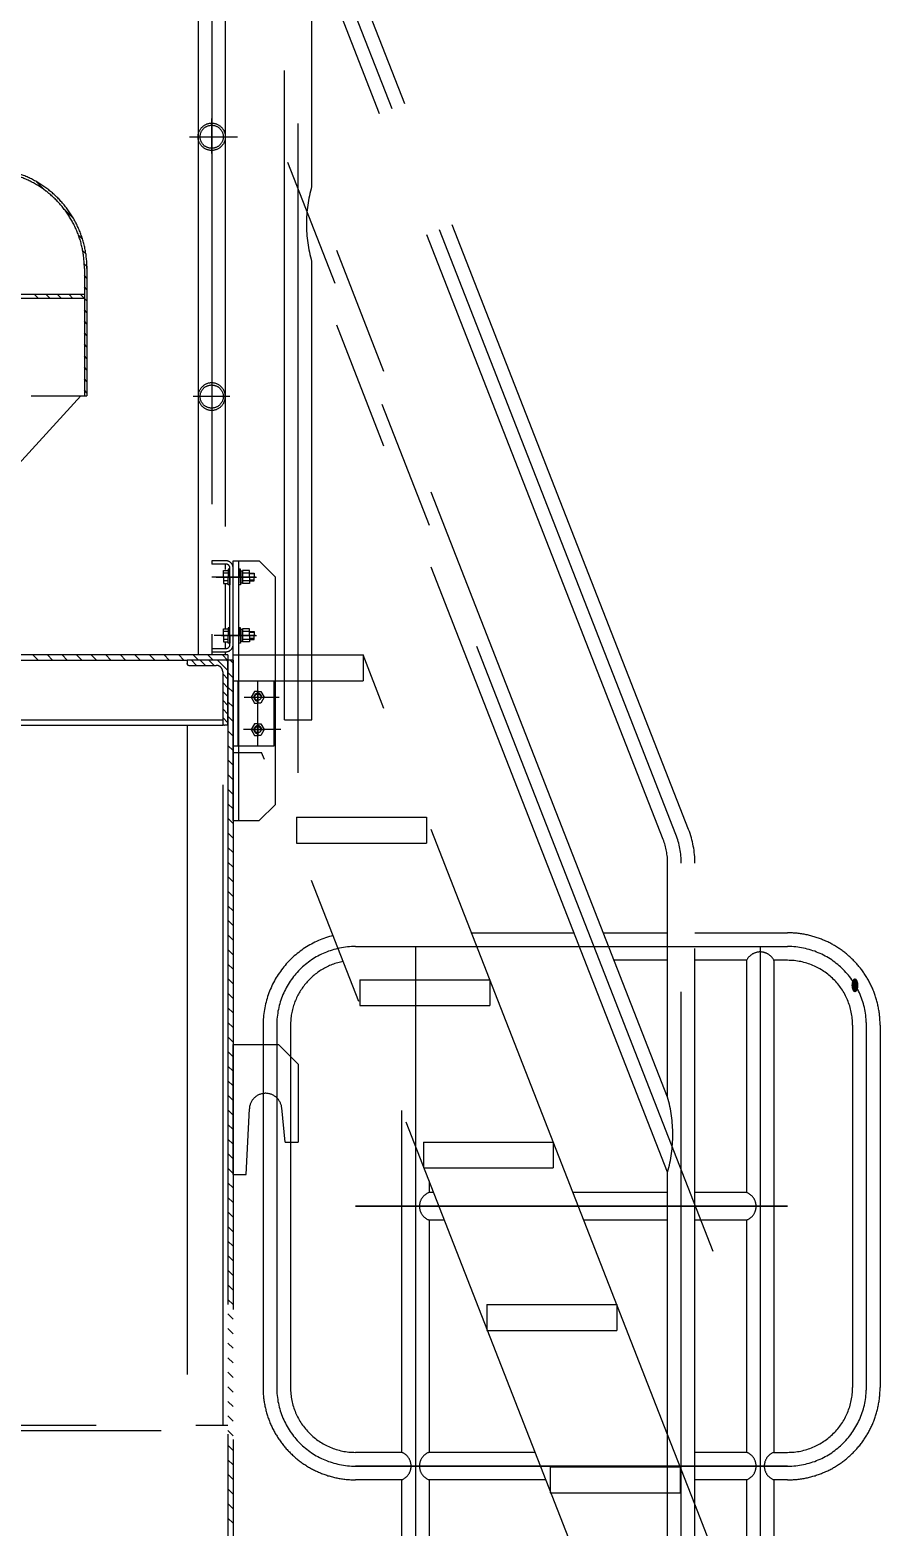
# Model space of a CAD drawing. Header units: millimetres. Extents: x 0 to 21000, y -574 to 14850.
# Drawn here: x 5654 to 6963, y 9260 to 11565 of the extents above; entities that cross this region are included whole.
import ezdxf
from ezdxf.enums import TextEntityAlignment as Align

# ---------------------------------------------------------------- set-up
doc = ezdxf.new("R2010")
doc.units = ezdxf.units.MM
doc.header["$LTSCALE"] = 500
doc.linetypes.add('F', pattern=[0.75, 0.5, -0.25])
doc.linetypes.add('K', pattern=[2.5, 1.25, -0.25, 0.25, -0.25, 0.25, -0.25])
doc.layers.add('04', color=2, linetype='F')
doc.layers.add('07', color=6, linetype='K')
doc.styles.get("Standard").update_dxf_attribs({"font": 'isocp', "width": 0.707, "bigfont": 'intecad.shx'})

# ---------------------------------------------------------------- blocks, each defined once
blk = doc.blocks.new('H')
at = {"layer": '07', "color": 6, "linetype": 'K', "ltscale": 1.6}
for p, q in [((12855.5, 26083.9), (12855.5, 27510.8)), ((12722.5, 27497.7), (12722.5, 26265.5)), ((12834.5, 26165.5), (12834.5, 27481.5)), ((13456.7, 25996.6), (12876.5, 27481.5)), ((12701.5, 27463.5), (12701.5, 27063.5)), ((12743.5, 27463.5), (12743.5, 26410.5)), ((13437.2, 25989), (12864.8, 27453.7)), ((12876.5, 26987), (12876.5, 27366.1)), ((13417.6, 25981.3), (12876.5, 27366.1)), ((12722.5, 27037.9), (12722.5, 27091.7)), ((12688.5, 27063.5), (12762.3, 27063.5)), ((12701.5, 27063.5), (12701.5, 26663.5)), ((13494.7, 25347.1), (12824.6, 27062)), ((12467.2, 26980), (12453, 26994.2)), ((13424.5, 25584.6), (12876.5, 26987)), ((12510.1, 26937.1), (12495.9, 26951.3)), ((12523.6, 26905.9), (12517.3, 26912.2)), ((12528.8, 26883), (12524, 26887.9)), ((12530.4, 26863.7), (12526.3, 26867.9)), ((12526.5, 26860.5), (12526.5, 26664.5)), ((12530.5, 26864.5), (12530.5, 26664.5)), ((12876.5, 26165.5), (12876.5, 26871.6)), ((13424.5, 25469.2), (12876.5, 26871.6)), ((12530.5, 26846), (12526.5, 26850)), ((12526.5, 26820.5), (12126.5, 26820.5)), ((12526.5, 26814.5), (12126.5, 26814.5)), ((12455.9, 26814.5), (12449.9, 26820.5)), ((12473.6, 26814.5), (12467.6, 26820.5)), ((12491.2, 26814.5), (12485.2, 26820.5)), ((12508.9, 26814.5), (12502.9, 26820.5)), ((12526.5, 26814.7), (12520.6, 26820.5)), ((12530.5, 26828.3), (12526.5, 26832.3)), ((12530.5, 26810.7), (12526.5, 26814.7)), ((12530.5, 26793), (12526.5, 26797)), ((12530.5, 26775.3), (12526.5, 26779.3)), ((12530.5, 26757.6), (12526.5, 26761.6)), ((12530.5, 26739.9), (12526.5, 26743.9)), ((12530.5, 26722.3), (12526.5, 26726.3)), ((12530.5, 26704.6), (12526.5, 26708.6)), ((12530.5, 26686.9), (12526.5, 26690.9)), ((10444.5, 26664.5), (12526.5, 26664.5)), ((12521, 26664.5), (12364.3, 26492.8)), ((12530.5, 26669.2), (12526.5, 26673.2)), ((12526.5, 26664.5), (12530.5, 26664.5)), ((12750.7, 26663.5), (12693.9, 26663.5)), ((12701.5, 26663.5), (12701.5, 26265.5)), ((12744.5, 26410.5), (12722.5, 26410.5)), ((12722.5, 26410.5), (12722.5, 26405.5)), ((12744.5, 26405.5), (12722.5, 26405.5)), ((12743.5, 26405.5), (12743.5, 26397.2)), ((12750.5, 26281.5), (12750.5, 26399.5)), ((12755.5, 26010.5), (12755.5, 26410.5)), ((12755.5, 26410.5), (12795.5, 26410.5)), ((12755.5, 26281.5), (12755.5, 26399.5)), ((12764.5, 26010.5), (12764.5, 26410.5)), ((12795.5, 26410.5), (12820.5, 26385.5)), ((12788.9, 26385.5), (12722.5, 26385.5)), ((12729.5, 26385.5), (12750.1, 26385.5)), ((12737.4, 26385.5), (12791.5, 26385.5)), ((12740.5, 26385.5), (12740.5, 26395.6)), ((12740.5, 26395.6), (12748, 26395.6)), ((12748, 26391.5), (12740.5, 26391.5)), ((12740.5, 26385.5), (12740.5, 26375.5)), ((12748, 26379.5), (12740.5, 26379.5)), ((12740.5, 26375.5), (12748, 26375.5)), ((12790, 26385.5), (12746.2, 26385.5)), ((12752.5, 26385.5), (12746.2, 26385.5)), ((12748, 26397.5), (12748, 26385.5)), ((12750.5, 26397.5), (12748, 26397.5)), ((12748, 26395.6), (12748, 26385.5)), ((12748, 26373.5), (12748, 26385.5)), ((12748, 26375.5), (12748, 26385.5)), ((12750.5, 26385.5), (12750.5, 26397.5)), ((12750.5, 26385.5), (12750.5, 26373.5)), ((12769, 26385.5), (12762.7, 26385.5)), ((12764.5, 26397.5), (12764.5, 26385.5)), ((12767, 26397.5), (12764.5, 26397.5)), ((12764.5, 26373.5), (12764.5, 26385.5)), ((12772.2, 26385.5), (12764.9, 26385.5)), ((12767, 26385.5), (12767, 26397.5)), ((12767, 26394.7), (12767, 26385.5)), ((12770.1, 26394.7), (12767, 26394.7)), ((12767, 26385.5), (12767, 26373.5)), ((12767, 26376.3), (12767, 26385.5)), ((12770.1, 26376.3), (12767, 26376.3)), ((12781.9, 26385.5), (12769, 26385.5)), ((12770.1, 26395.6), (12770.1, 26385.5)), ((12780.9, 26395.6), (12770.1, 26395.6)), ((12770.1, 26385.5), (12770.1, 26394.7)), ((12780.9, 26391.5), (12770.1, 26391.5)), ((12770.1, 26385.5), (12770.1, 26376.3)), ((12770.1, 26375.5), (12770.1, 26385.5)), ((12780.9, 26379.5), (12770.1, 26379.5)), ((12780.9, 26375.5), (12770.1, 26375.5)), ((12780.9, 26385.5), (12780.9, 26395.6)), ((12780.9, 26391.5), (12788, 26391.5)), ((12788, 26390.3), (12780.9, 26390.3)), ((12780.9, 26385.5), (12780.9, 26375.5)), ((12788, 26380.7), (12780.9, 26380.7)), ((12780.9, 26379.5), (12788, 26379.5)), ((12788, 26391.5), (12788, 26385.5)), ((12788, 26379.5), (12788, 26385.5)), ((12820.5, 26035.5), (12820.5, 26385.5)), ((12743.5, 26373.9), (12743.5, 26305.6)), ((12750.5, 26373.5), (12748, 26373.5)), ((12767, 26373.5), (12764.5, 26373.5)), ((12740.5, 26295.5), (12740.5, 26305.6)), ((12740.5, 26305.6), (12748, 26305.6)), ((12748, 26307.5), (12748, 26295.5)), ((12750.5, 26307.5), (12748, 26307.5)), ((12748, 26305.6), (12748, 26295.5)), ((12750.5, 26295.5), (12750.5, 26307.5)), ((12764.5, 26307.5), (12764.5, 26295.5)), ((12767, 26307.5), (12764.5, 26307.5)), ((12767, 26295.5), (12767, 26307.5)), ((12770.1, 26305.6), (12770.1, 26295.5)), ((12780.9, 26305.6), (12770.1, 26305.6)), ((12780.9, 26295.5), (12780.9, 26305.6)), ((12788.9, 26295.5), (12726.2, 26295.5)), ((12737.4, 26295.5), (12791.5, 26295.5)), ((12748, 26301.5), (12740.5, 26301.5)), ((12740.5, 26295.5), (12740.5, 26285.5)), ((12748, 26289.5), (12740.5, 26289.5)), ((12740.5, 26285.5), (12748, 26285.5)), ((12743.5, 26285.5), (12743.5, 26275.5)), ((12790, 26295.5), (12746.2, 26295.5)), ((12752.5, 26295.5), (12746.2, 26295.5)), ((12748, 26283.5), (12748, 26295.5)), ((12748, 26285.5), (12748, 26295.5)), ((12750.5, 26283.5), (12748, 26283.5)), ((12750.5, 26295.5), (12750.5, 26283.5)), ((12769, 26295.5), (12762.7, 26295.5)), ((12764.5, 26283.5), (12764.5, 26295.5)), ((12767, 26283.5), (12764.5, 26283.5)), ((12772.2, 26295.5), (12764.9, 26295.5)), ((12767, 26304.7), (12767, 26295.5)), ((12770.1, 26304.7), (12767, 26304.7)), ((12767, 26295.5), (12767, 26283.5)), ((12767, 26286.3), (12767, 26295.5)), ((12770.1, 26286.3), (12767, 26286.3)), ((12781.9, 26295.5), (12769, 26295.5)), ((12770.1, 26295.5), (12770.1, 26304.7)), ((12780.9, 26301.5), (12770.1, 26301.5)), ((12770.1, 26295.5), (12770.1, 26286.3)), ((12770.1, 26285.5), (12770.1, 26295.5)), ((12780.9, 26289.5), (12770.1, 26289.5)), ((12780.9, 26285.5), (12770.1, 26285.5)), ((12780.9, 26301.5), (12788, 26301.5)), ((12788, 26300.3), (12780.9, 26300.3)), ((12780.9, 26295.5), (12780.9, 26285.5)), ((12788, 26290.7), (12780.9, 26290.7)), ((12780.9, 26289.5), (12788, 26289.5)), ((12788, 26301.5), (12788, 26295.5)), ((12788, 26289.5), (12788, 26295.5)), ((12747.5, 26265.5), (11544.5, 26265.5)), ((12455.2, 26257.5), (12447.2, 26265.5)), ((12477.6, 26257.5), (12469.6, 26265.5)), ((12500.1, 26257.5), (12492.1, 26265.5)), ((12522.5, 26257.5), (12514.5, 26265.5)), ((12545, 26257.5), (12537, 26265.5)), ((12567.4, 26257.5), (12559.4, 26265.5)), ((12589.9, 26257.5), (12581.9, 26265.5)), ((12612.3, 26257.5), (12604.3, 26265.5)), ((12634.8, 26257.5), (12626.8, 26265.5)), ((12657.2, 26257.5), (12649.2, 26265.5)), ((12679.7, 26257.5), (12671.7, 26265.5)), ((12702.1, 26257.5), (12694.1, 26265.5)), ((12743.5, 26265.5), (12701.5, 26265.5)), ((12724.6, 26257.5), (12716.6, 26265.5)), ((12722.5, 26275.5), (12744.5, 26275.5)), ((12722.5, 26275.5), (12722.5, 26270.5)), ((12722.5, 26270.5), (12744.5, 26270.5)), ((12747, 26257.5), (12739, 26265.5)), ((12743.5, 26270.5), (12743.5, 26265.5)), ((12747.5, 26265.5), (12747.5, 24033.5)), ((12755.5, 26265.5), (12834.5, 26265.5)), ((12755.5, 26115.5), (12755.5, 26265.5)), ((12834.5, 26265.5), (12876.5, 26265.5)), ((12876.5, 26265.5), (12955.5, 26265.5)), ((13424.5, 25065.3), (12955.5, 26265.5)), ((12955.5, 26265.5), (12955.5, 26225.5)), ((10015.5, 26257.5), (12684.5, 26257.5)), ((12684.5, 26257.5), (12684.5, 26252.2)), ((12755.5, 26257.5), (12684.5, 26257.5)), ((12687.1, 26249.5), (12729.5, 26249.5)), ((12699.3, 26249.5), (12691.3, 26257.5)), ((12712.8, 26249.5), (12704.8, 26257.5)), ((12726.3, 26249.5), (12718.3, 26257.5)), ((12747.5, 26241.8), (12731.7, 26257.5)), ((12739.5, 26239.5), (12739.5, 26160.2)), ((12747.5, 26228.3), (12739.5, 26236.3)), ((12747.5, 26255.3), (12745.2, 26257.5)), ((12747.5, 26157.5), (12747.5, 26257.5)), ((12755.5, 26230.5), (12747.5, 26238.5)), ((12755.5, 26253), (12750.9, 26257.5)), ((12755.5, 26257.5), (12755.5, 24045.5)), ((12747.5, 26214.9), (12739.5, 26222.9)), ((12755.5, 26208.1), (12747.5, 26216.1)), ((12755.5, 26225.5), (12818.5, 26225.5)), ((12755.5, 26125.5), (12755.5, 26225.5)), ((12756.4, 26225.5), (12955.5, 26225.5)), ((12763.5, 26125.5), (12763.5, 26225.5)), ((12793.5, 26125.5), (12793.5, 26225.5)), ((12818.5, 26125.5), (12818.5, 26225.5)), ((12747.5, 26201.4), (12739.5, 26209.4)), ((12747.5, 26187.9), (12739.5, 26195.9)), ((12755.5, 26185.6), (12747.5, 26193.6)), ((12772.7, 26200.5), (12826.3, 26200.5)), ((12782.9, 26200.5), (12804, 26200.5)), ((12788.6, 26209.5), (12783.5, 26200.5)), ((12783.5, 26200.5), (12788.6, 26191.5)), ((12793.5, 26209.5), (12788.6, 26209.5)), ((12788.6, 26191.5), (12793.5, 26191.5)), ((12793.5, 26210.1), (12793.5, 26190.7)), ((12793.5, 26209.5), (12798.3, 26209.5)), ((12798.3, 26191.5), (12793.5, 26191.5)), ((12798.3, 26209.5), (12803.5, 26200.5)), ((12803.5, 26200.5), (12798.3, 26191.5)), ((12747.5, 26174.5), (12739.5, 26182.5)), ((12747.5, 26161), (12739.5, 26169)), ((12755.5, 26163.2), (12747.5, 26171.2)), ((12206.5, 26165.5), (12739.5, 26165.5)), ((12206.5, 26157.5), (12739.5, 26157.5)), ((12684.5, 26157.5), (12684.5, 25079.5)), ((12747.5, 26157.5), (12742.1, 26157.5)), ((12755.5, 26140.7), (12747.5, 26148.7)), ((12829.1, 26150.5), (12771.7, 26150.5)), ((12782.9, 26150.5), (12804, 26150.5)), ((12788.6, 26159.5), (12783.5, 26150.5)), ((12783.5, 26150.5), (12788.6, 26141.5)), ((12793.5, 26159.5), (12788.6, 26159.5)), ((12793.5, 26160.1), (12793.5, 26140.7)), ((12793.5, 26159.5), (12798.3, 26159.5)), ((12798.3, 26159.5), (12803.5, 26150.5)), ((12803.5, 26150.5), (12798.3, 26141.5)), ((12834.5, 26165.5), (12876.5, 26165.5)), ((12755.5, 26118.3), (12747.5, 26126.3)), ((12755.5, 26125.5), (12818.5, 26125.5)), ((12788.6, 26141.5), (12793.5, 26141.5)), ((12798.3, 26141.5), (12793.5, 26141.5)), ((12755.5, 26095.8), (12747.5, 26103.8)), ((12755.5, 26115.5), (12799.4, 26115.5)), ((13385.9, 24614.4), (12799.4, 26115.5)), ((12755.5, 26073.4), (12747.5, 26081.4)), ((12739.5, 26065.5), (12739.5, 25079.5)), ((12755.5, 26050.9), (12747.5, 26058.9)), ((12755.5, 26028.5), (12747.5, 26036.5)), ((12795.5, 26010.5), (12820.5, 26035.5)), ((12755.5, 26006), (12747.5, 26014)), ((12755.5, 26010.5), (12795.5, 26010.5)), ((12853.2, 26015.5), (13053.2, 26015.5)), ((12853.2, 26015.5), (12853.2, 25975.5)), ((13053.2, 26015.5), (13053.2, 25975.5)), ((12755.5, 25983.6), (12747.5, 25991.6)), ((12755.5, 25961.1), (12747.5, 25969.1)), ((12853.2, 25975.5), (13053.2, 25975.5)), ((12755.5, 25938.7), (12747.5, 25946.7)), ((13424.5, 25584.6), (13424.5, 25944.9)), ((13445.5, 24747), (13445.5, 25944.9)), ((13466.5, 24813.5), (13466.5, 25944.9)), ((12755.5, 25916.2), (12747.5, 25924.2)), ((12755.5, 25893.8), (12747.5, 25901.8)), ((12755.5, 25871.3), (12747.5, 25879.3)), ((12755.5, 25848.9), (12747.5, 25856.9)), ((12755.5, 25826.4), (12747.5, 25834.4)), ((13122.7, 25837.6), (13280.5, 25837.6)), ((13325.6, 25837.6), (13424.5, 25837.6)), ((13466.5, 25837.6), (13609.3, 25837.6)), ((12755.5, 25804), (12747.5, 25812)), ((12943.9, 25816.5), (13609.3, 25816.5)), ((13036.1, 25816.5), (13036.1, 24787.4)), ((13567.1, 25816.5), (13567.1, 24787.4)), ((12755.5, 25781.5), (12747.5, 25789.5)), ((13424.5, 25795.3), (13342.1, 25795.3)), ((13545.9, 25795.3), (13466.5, 25795.3)), ((13545.9, 25795.3), (13545.9, 25437.6)), ((13588.2, 25795.3), (13588.2, 25037.6)), ((13609.3, 25795.3), (13588.2, 25795.3)), ((12755.5, 25759.1), (12747.5, 25767.1)), ((12950.8, 25765.5), (13150.8, 25765.5)), ((12950.8, 25765.5), (12950.8, 25725.5)), ((13150.8, 25765.5), (13150.8, 25725.5)), ((12755.5, 25736.6), (12747.5, 25744.6)), ((12755.5, 25714.2), (12747.5, 25722.2)), ((12950.8, 25725.5), (13150.8, 25725.5)), ((12755.5, 25691.7), (12747.5, 25699.7)), ((12801.6, 25695.3), (12801.6, 25137.6)), ((12822.7, 25695.3), (12822.7, 25137.6)), ((12843.9, 25695.3), (12843.9, 25137.6)), ((13709.3, 25695.3), (13709.3, 25137.6)), ((13730.4, 25695.3), (13730.4, 25137.6)), ((13751.6, 25695.3), (13751.6, 25137.6)), ((12755.5, 25669.3), (12747.5, 25677.3)), ((12755.5, 25665.5), (12825.5, 25665.5)), ((12755.5, 25465.5), (12755.5, 25665.5)), ((12825.5, 25665.5), (12855.5, 25635.5)), ((12755.5, 25646.8), (12747.5, 25654.8)), ((12755.5, 25624.4), (12747.5, 25632.4)), ((12855.5, 25635.5), (12855.5, 25515.5)), ((12755.5, 25601.9), (12747.5, 25609.9)), ((12755.5, 25579.5), (12747.5, 25587.5)), ((12835.5, 25515.5), (12830.3, 25568)), ((12755.5, 25557), (12747.5, 25565)), ((12775.5, 25465.5), (12780.5, 25566.8)), ((13014.9, 25563.9), (13014.9, 25037.6)), ((12755.5, 25534.6), (12747.5, 25542.6)), ((12755.5, 25512.1), (12747.5, 25520.1)), ((12835.5, 25515.5), (12855.5, 25515.5)), ((13048.5, 25515.5), (13248.5, 25515.5)), ((13048.5, 25515.5), (13048.5, 25475.5)), ((13248.5, 25515.5), (13248.5, 25475.5)), ((12755.5, 25489.7), (12747.5, 25497.7)), ((13048.5, 25475.5), (13248.5, 25475.5)), ((12755.5, 25467.2), (12747.5, 25475.2)), ((12755.5, 25444.8), (12747.5, 25452.8)), ((12755.5, 25465.5), (12775.5, 25465.5)), ((13057.2, 25455.7), (13057.2, 25437.6)), ((13424.5, 24813.5), (13424.5, 25469.2)), ((12755.5, 25422.3), (12747.5, 25430.3)), ((13064.3, 25437.6), (13057.2, 25437.6)), ((13424.5, 25437.6), (13279, 25437.6)), ((13545.9, 25437.6), (13466.5, 25437.6)), ((12755.5, 25399.9), (12747.5, 25407.9)), ((12943.9, 25416.5), (13609.3, 25416.5)), ((13609.3, 25416.5), (12943.9, 25416.5)), ((12755.5, 25377.4), (12747.5, 25385.4)), ((13080.8, 25395.3), (13057.2, 25395.3)), ((13057.2, 25395.3), (13057.2, 25037.6)), ((13424.5, 25395.3), (13295.5, 25395.3)), ((13545.9, 25395.3), (13466.5, 25395.3)), ((13545.9, 25395.3), (13545.9, 25037.6)), ((12755.5, 25355), (12747.5, 25363)), ((12755.5, 25332.5), (12747.5, 25340.5)), ((12755.5, 25310.1), (12747.5, 25318.1)), ((12755.5, 25287.6), (12747.5, 25295.6)), ((12755.5, 25265.2), (12747.5, 25273.2)), ((12755.5, 25242.7), (12747.5, 25250.7)), ((13146.2, 25265.5), (13346.2, 25265.5)), ((13146.2, 25265.5), (13146.2, 25225.5)), ((13346.2, 25265.5), (13346.2, 25225.5)), ((12755.5, 25220.3), (12747.5, 25228.3)), ((13146.2, 25225.5), (13346.2, 25225.5)), ((12755.5, 25197.8), (12747.5, 25205.8)), ((12755.5, 25175.4), (12747.5, 25183.4)), ((12755.5, 25152.9), (12747.5, 25160.9)), ((12755.5, 25130.5), (12747.5, 25138.5)), ((12755.5, 25108), (12747.5, 25116)), ((12755.5, 25085.6), (12747.5, 25093.6)), ((11544.5, 25079.5), (12747.5, 25079.5)), ((11644.5, 25071.5), (12747.5, 25071.5)), ((12698.2, 25079.5), (12747.5, 25079.5)), ((12755.5, 25063.1), (12747.5, 25071.1)), ((13466.5, 24957.9), (13424.5, 25065.3)), ((12755.5, 25040.7), (12747.5, 25048.7)), ((13014.9, 25037.6), (12943.9, 25037.6)), ((13220.6, 25037.6), (13057.2, 25037.6)), ((13545.9, 25037.6), (13466.5, 25037.6)), ((13588.2, 25037.6), (13609.3, 25037.6)), ((12755.5, 25018.2), (12747.5, 25026.2)), ((12943.9, 25016.5), (13609.3, 25016.5)), ((13609.3, 25016.5), (12943.9, 25016.5)), ((13243.9, 25015.5), (13443.9, 25015.5)), ((13243.9, 25015.5), (13243.9, 24975.5)), ((13443.9, 25015.5), (13443.9, 24975.5)), ((12755.5, 24995.8), (12747.5, 25003.8)), ((13014.9, 24995.3), (12943.9, 24995.3)), ((13014.9, 24995.3), (13014.9, 24787.4)), ((13057.2, 24995.3), (13057.2, 24787.4)), ((13237.1, 24995.3), (13057.2, 24995.3)), ((13545.9, 24995.3), (13466.5, 24995.3)), ((13545.9, 24995.3), (13545.9, 24787.4)), ((13588.2, 24995.3), (13588.2, 24787.4)), ((13609.3, 24995.3), (13588.2, 24995.3)), ((12755.5, 24973.3), (12747.5, 24981.3)), ((13243.9, 24975.5), (13443.9, 24975.5)), ((12755.5, 24950.8), (12747.5, 24958.8)), ((13600.7, 24614.4), (13466.5, 24957.9)), ((12755.5, 24928.4), (12747.5, 24936.4))]:
    blk.add_line(p, q, dxfattribs=at)
for centre, radius in [((12722.5, 27063.5), 21), ((12722.5, 27063.5), 17.8), ((12722.5, 26663.5), 17.8), ((12793.5, 26200.5), 4.8), ((12793.5, 26150.5), 4.8)]:
    blk.add_circle(centre, radius, dxfattribs=at)
for centre, radius, start, end in [((12376.5, 26860.5), 154, 0, 90), ((12376.5, 26860.5), 150, 0, 90), ((13080.5, 26929.3), 212.1, 164.2122, 195.7878), ((12722.5, 26663.5), 21, 90, 270), ((12722.5, 26663.5), 21, 270, 90), ((12744.5, 26399.5), 11, 0, 90), ((12744.5, 26399.5), 6, 0, 90), ((12744.5, 26281.5), 6, 270, 0), ((12744.5, 26281.5), 11, 270, 0), ((12687.1, 26252.2), 2.64, 180, 269.9895), ((12729.5, 26239.5), 10, 360, 90), ((12793.5, 26200.5), 6, 356.5577, 272.6113), ((12742.1, 26160.2), 2.64, 179.954, 270), ((12793.5, 26150.5), 6, 356.5577, 272.6113), ((13324.5, 25944.9), 121, 0, 21.3438), ((13324.5, 25944.9), 142, 0, 21.3438), ((13324.5, 25944.9), 100, 0, 21.3438), ((12943.9, 25695.3), 142.3, 103.9349, 180), ((13609.3, 25695.3), 142.3, 0, 90), ((12943.9, 25695.3), 121.2, 90, 180), ((13567.1, 25784.5), 23.7, 27.0219, 152.9781), ((13609.3, 25695.3), 121.2, 0, 90), ((12943.9, 25695.3), 100, 100.7704, 180), ((13609.3, 25695.3), 100, 0, 90), ((12805.5, 25565.5), 25, 5.5757, 177.1552), ((13220.4, 25526.9), 212.1, 344.2122, 15.7878), ((13064.8, 25416.5), 22.5, 109.7198, 250.2802), ((13538.3, 25416.5), 22.5, 289.7198, 70.2802), ((12943.9, 25137.6), 142.3, 180, 270), ((12943.9, 25137.6), 121.2, 180, 270), ((12943.9, 25137.6), 100, 180, 270), ((13609.3, 25137.6), 121.2, 270, 0), ((13609.3, 25137.6), 142.3, 270, 0), ((13609.3, 25137.6), 100, 270, 0), ((13007, 25016.5), 22.6, 290.6044, 69.3956), ((13064.8, 25016.5), 22.5, 109.7198, 250.2802), ((13538.3, 25016.5), 22.5, 289.7198, 70.2802), ((13595.8, 25016.5), 22.5, 109.7198, 250.2802)]:
    blk.add_arc(centre, radius, start, end, dxfattribs=at)
at = {"layer": '07', "color": 6, "linetype": 'K', "ltscale": 1.6, "width": 0.605172}
blk.add_text('●', height=20, dxfattribs=at).set_placement((13706.9, 25745.8), (13718.9, 25745.8), align=Align.FIT)

msp = doc.modelspace()

# ---------------------------------------------------------------- block references
at = {"layer": '04', "ltscale": 2}
msp.add_blockref('H', (-6788.729, -15662.601), dxfattribs=at)

doc.saveas('drawing.dxf')
